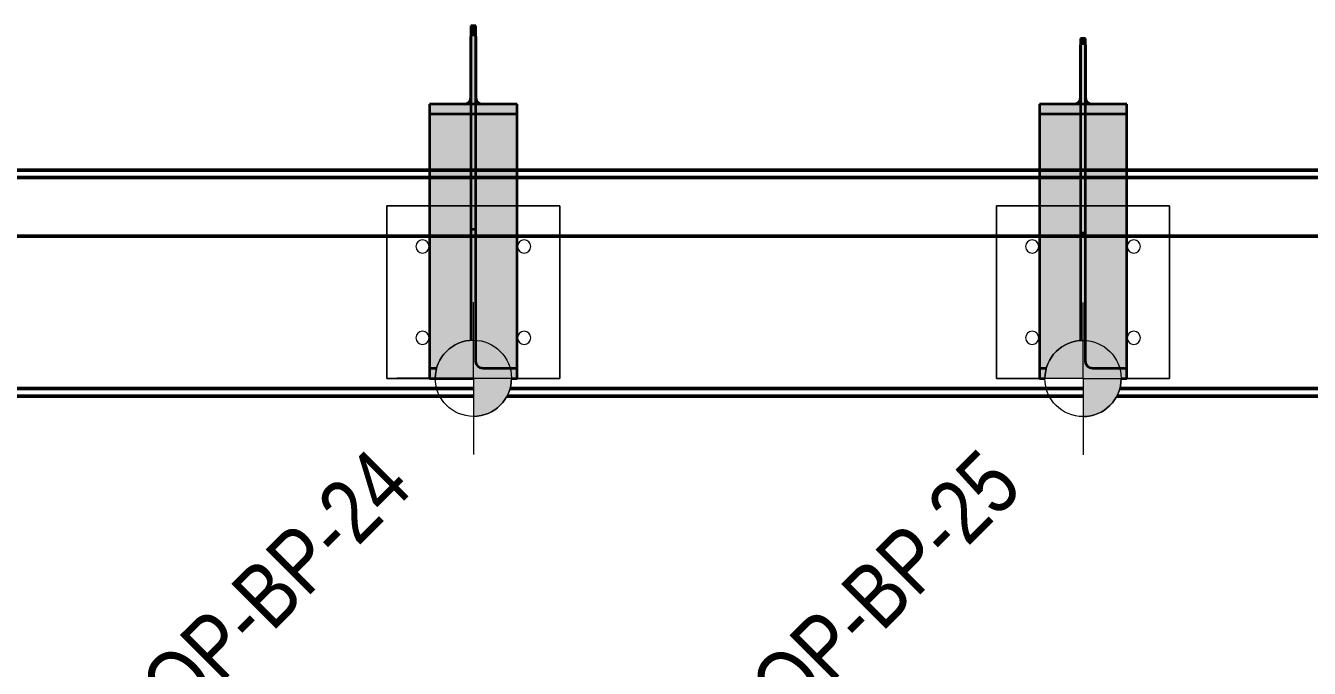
# Model space of a CAD drawing. Header units: metres. Extents: x 4 to 45, y -1 to 1222.
# Drawn here: x 36.214 to 38.741, y 1211.538 to 1212.803 of the extents above; entities that cross this region are included whole.
import ezdxf

# ---------------------------------------------------------------- set-up
doc = ezdxf.new("R2010")
doc.units = ezdxf.units.M
for name, color, linetype, lineweight in [('A-ANNO-NOTE', 7, 'Continuous', 9), ('A-GENM', 7, 'Continuous', 35), ('A-WALL', 7, 'Continuous', 50), ('S-FNDN-IDEN', 7, 'Continuous', 18), ('S-FSTN', 7, 'Continuous', 18)]:
    doc.layers.add(name, color=color, linetype=linetype, lineweight=lineweight)
doc.styles.add('Arial Narrow_4', font='ARIALN.TTF', dxfattribs={"height": 0.125})

# ---------------------------------------------------------------- blocks, each defined once
blk = doc.blocks.new('North_Wall - North_Wall-6845343-DRG-2873221 - NORTHERN SCREEN POST - PLAN')
at = {"layer": 'A-WALL'}
for p, q in [((200.8685, 1234.7241), (233.8422, 1237.6089)), ((233.8422, 1237.6088), (200.8685, 1234.724)), ((233.846, 1237.5942), (200.8698, 1234.7091)), ((233.8757, 1237.4813), (200.8798, 1234.5945)), ((233.8757, 1237.4812), (200.8798, 1234.5945)), ((229.84, 1236.812), (228.7109, 1236.7132)), ((229.84, 1236.8121), (228.711, 1236.7133)), ((228.7155, 1236.7287), (229.8387, 1236.827)), ((227.5199, 1236.6241), (228.6433, 1236.7224)), ((228.6446, 1236.7075), (227.5153, 1236.6087)), ((228.6446, 1236.7074), (227.5153, 1236.6086)), ((226.3246, 1236.5196), (227.4479, 1236.6178)), ((227.4492, 1236.6028), (226.32, 1236.504)), ((227.4492, 1236.6029), (226.3201, 1236.5041))]:
    blk.add_line(p, q, dxfattribs=at)
blk = doc.blocks.new('BR08_GEN_POST_0 - 360UB_BASE-TRANS-8745831-DRG-2873221 - NORTHERN SCREEN POST - PLAN')
at = {"layer": 'A-GENM', "true_color": 0xc0c0c0}
for points in [[(0.005, 0.6735), (0.005, 0.6945), (-0.005, 0.6945), (-0.005, 0.6735), (-0.0032, 0.6735)], [(0.019, 0.5402), (0.0159, 0.5406), (0.0129, 0.5415), (0.0103, 0.543), (0.0081, 0.545), (0.0064, 0.5473), (0.0054, 0.55), (0.005, 0.5527), (0.005, 0.6735), (-0.005, 0.6735), (-0.0054, 0.55), (-0.0064, 0.5473), (-0.0081, 0.545), (-0.0103, 0.543), (-0.0129, 0.5415), (-0.0159, 0.5406), (-0.019, 0.5402), (-0.0032, 0.5402)], [(0.086, 0.5209), (0.086, 0.5402), (-0.086, 0.5402), (-0.086, 0.5209), (-0.0032, 0.5209)]]:
    blk.add_hatch(color=9, dxfattribs=at).paths.add_polyline_path(points)
h = blk.add_hatch(color=9, dxfattribs=at)
h.paths.add_polyline_path([(0, 0.0003), (-0.075, 0.0003), (-0.0746, 0.0085), (-0.0732, 0.0166), (-0.071, 0.0245), (-0.0679, 0.0322), (-0.064, 0.0394), (-0.0594, 0.0462), (-0.054, 0.0524), (-0.048, 0.058), (-0.0414, 0.0629), (-0.0343, 0.067), (-0.0268, 0.0704), (-0.019, 0.0729), (-0.0109, 0.0745), (-0.0027, 0.0753), (0, 0.0749), (0, 0.0031)])
h.paths.add_polyline_path([(0.086, 0), (0.086, 0.5209), (-0.086, 0.5209), (-0.086, 0), (0.075, 0)])
at = {"layer": 'A-GENM'}
for p, q in [((0.005, 0.6946), (-0.005, 0.6946)), ((-0.005, 0.6946), (-0.005, 0.6735)), ((-0.005, 0.6941), (-0.005, 0.2935)), ((0.005, 0.6735), (0.005, 0.6946)), ((0.005, 0.2935), (0.005, 0.6941)), ((-0.005, 0.5527), (-0.005, 0.6735)), ((0.005, 0.6735), (0.005, 0.5527)), ((-0.019, 0.5402), (-0.086, 0.5402)), ((-0.086, 0.5402), (-0.086, 0.5209)), ((-0.086, 0.5402), (-0.086, 0.0199)), ((0.019, 0.5402), (-0.019, 0.5402)), ((0.086, 0.5402), (0.019, 0.5402)), ((0.086, 0.5209), (0.086, 0.5402)), ((0.086, 0.0199), (0.086, 0.5402)), ((-0.086, 0.5209), (0.086, 0.5209)), ((-0.086, 0.5209), (-0.086, 0)), ((0.086, 0), (0.086, 0.5209)), ((-0.005, 0.2935), (-0.005, 0.0751)), ((0.005, 0.2935), (-0.005, 0.2935)), ((0.005, 0.0341), (0.005, 0.2935)), ((-0.086, 0.0199), (-0.086, 0)), ((-0.0724, 0.0199), (-0.086, 0.0199)), ((-0.086, 0), (0.0009, 0)), ((0.086, 0.0199), (0.019, 0.0199)), ((0.075, 0), (0.086, 0)), ((0.086, 0), (0.086, 0.0199))]:
    blk.add_line(p, q, dxfattribs=at)
at = {"layer": 'A-GENM', "flags": 128}
for points in [[(-0.019, 0.5402), (-0.0159, 0.5406), (-0.0129, 0.5415), (-0.0103, 0.543), (-0.0081, 0.545), (-0.0064, 0.5473), (-0.0054, 0.55), (-0.005, 0.5527)], [(0.005, 0.5527), (0.0054, 0.55), (0.0064, 0.5473), (0.0081, 0.545), (0.0103, 0.543), (0.0129, 0.5415), (0.0159, 0.5406), (0.019, 0.5402)], [(0.019, 0.0199), (0.0159, 0.0203), (0.0129, 0.0213), (0.0103, 0.023), (0.0081, 0.0253), (0.0064, 0.028), (0.0054, 0.031), (0.005, 0.0341)]]:
    blk.add_lwpolyline(points, dxfattribs=at)
blk = doc.blocks.new('BR08_GEN_POST_0 - 360UB_BASE-TRANS-8745833-DRG-2873221 - NORTHERN SCREEN POST - PLAN')
at = {"layer": 'A-GENM', "true_color": 0xc0c0c0}
for points in [[(0.019, 0.5402), (0.0159, 0.5406), (0.0129, 0.5414), (0.0103, 0.5429), (0.0081, 0.5448), (0.0064, 0.5471), (0.0054, 0.5497), (0.005, 0.5524), (0.005, 0.657), (-0.005, 0.657), (-0.0054, 0.5497), (-0.0064, 0.5471), (-0.0081, 0.5448), (-0.0103, 0.5429), (-0.0129, 0.5414), (-0.0159, 0.5406), (-0.019, 0.5402)], [(0.005, 0.657), (0.005, 0.669), (-0.005, 0.669), (-0.005, 0.657)], [(0.086, 0.5209), (0.086, 0.5402), (-0.086, 0.5402), (-0.086, 0.5209), (-0.052, 0.5209)], [(0.086, 0), (0.086, 0.5209), (-0.086, 0.5209), (-0.086, 0), (-0.075, 0), (-0.0746, 0.0082), (-0.0732, 0.0163), (-0.071, 0.0242), (-0.0679, 0.0318), (-0.064, 0.0391), (-0.0594, 0.0458), (-0.054, 0.0521), (-0.048, 0.0576), (-0.0414, 0.0625), (-0.0343, 0.0667), (-0.0268, 0.0701), (-0.019, 0.0726), (-0.0109, 0.0742), (-0.0027, 0.0749), (0, 0.0746), (0, 0), (0.075, 0)]]:
    blk.add_hatch(color=9, dxfattribs=at).paths.add_polyline_path(points)
at = {"layer": 'A-GENM'}
for p, q in [((0.005, 0.6692), (-0.005, 0.6692)), ((-0.005, 0.6692), (-0.005, 0.657)), ((-0.005, 0.6689), (-0.005, 0.2864)), ((-0.005, 0.5524), (-0.005, 0.657)), ((0.005, 0.657), (0.005, 0.6692)), ((0.005, 0.2864), (0.005, 0.6689)), ((0.005, 0.657), (0.005, 0.5524)), ((-0.019, 0.5402), (-0.086, 0.5402)), ((-0.086, 0.5402), (-0.086, 0.5209)), ((-0.086, 0.5402), (-0.086, 0.0199)), ((0.019, 0.5402), (-0.019, 0.5402)), ((0.086, 0.5402), (0.019, 0.5402)), ((0.086, 0.5209), (0.086, 0.5402)), ((0.086, 0.0199), (0.086, 0.5402)), ((-0.086, 0.5209), (0.086, 0.5209)), ((-0.086, 0.5209), (-0.086, 0)), ((0.086, 0), (0.086, 0.5209)), ((-0.005, 0.2864), (-0.005, 0.0748)), ((0.005, 0.2864), (-0.005, 0.2864)), ((0.005, 0.0341), (0.005, 0.2864)), ((-0.086, 0.0199), (-0.086, 0)), ((-0.0723, 0.0199), (-0.086, 0.0199)), ((-0.086, 0), (-0.075, 0)), ((0.086, 0.0199), (0.019, 0.0199)), ((0.075, 0), (0.086, 0)), ((0.086, 0), (0.086, 0.0199))]:
    blk.add_line(p, q, dxfattribs=at)
at = {"layer": 'A-GENM', "flags": 128}
for points in [[(-0.019, 0.5402), (-0.0159, 0.5406), (-0.0129, 0.5414), (-0.0103, 0.5429), (-0.0081, 0.5448), (-0.0064, 0.5471), (-0.0054, 0.5497), (-0.005, 0.5524)], [(0.005, 0.5524), (0.0054, 0.5497), (0.0064, 0.5471), (0.0081, 0.5448), (0.0103, 0.5429), (0.0129, 0.5414), (0.0159, 0.5406), (0.019, 0.5402)], [(0.019, 0.0199), (0.0159, 0.0203), (0.0129, 0.0213), (0.0103, 0.023), (0.0081, 0.0253), (0.0064, 0.028), (0.0054, 0.031), (0.005, 0.0341)]]:
    blk.add_lwpolyline(points, dxfattribs=at)
blk = doc.blocks.new('Canopy Post Column Base Plate-4 Hole - 25mm-V19-DRG-2873221 - NORTHERN SCREEN POST - PLAN')
at = {"layer": 'S-FSTN'}
for p, q in [((-0.075, 0.17), (-0.17, 0.17)), ((-0.17, 0.17), (-0.17, -0.17)), ((-0.17, -0.17), (-0.17, 0.17)), ((-0.17, 0.17), (-0.075, 0.17)), ((0.17, 0.17), (-0.0009, 0.17)), ((-0.0009, 0.17), (0.17, 0.17)), ((0.17, -0.17), (0.17, 0.17)), ((0.17, 0.17), (0.17, -0.17)), ((-0.17, -0.17), (0.17, -0.17)), ((0.17, -0.17), (-0.17, -0.17))]:
    blk.add_line(p, q, dxfattribs=at)
for centre, start, end in [((-0.1, 0.09), 0, 180), ((-0.1, 0.09), 0, 180), ((0.1, 0.09), 0, 180), ((0.1, 0.09), 0, 180), ((-0.1, 0.09), 180, 360), ((-0.1, 0.09), 180, 360), ((0.1, 0.09), 180, 360), ((0.1, 0.09), 180, 360), ((-0.1, -0.09), 0, 180), ((-0.1, -0.09), 0, 180), ((-0.1, -0.09), 180, 360), ((-0.1, -0.09), 180, 360), ((0.1, -0.09), 0, 180), ((0.1, -0.09), 0, 180), ((0.1, -0.09), 180, 360), ((0.1, -0.09), 180, 360)]:
    blk.add_arc(centre, 0.013, start, end, dxfattribs=at)
blk = doc.blocks.new('Canopy Post Column Base Plate-4 Hole - 25mm-8768057-DRG-2873221 - NORTHERN SCREEN POST - PLAN')
at = {"layer": 'S-FSTN'}
for p, q in [((-0.075, 0.17), (-0.17, 0.17)), ((-0.17, 0.17), (-0.17, -0.17)), ((-0.17, -0.17), (-0.17, 0.17)), ((-0.17, 0.17), (-0.075, 0.17)), ((0.17, 0.17), (0.075, 0.17)), ((0.075, 0.17), (0.17, 0.17)), ((0.17, -0.17), (0.17, 0.17)), ((0.17, 0.17), (0.17, -0.17)), ((-0.17, -0.17), (0.17, -0.17)), ((0.17, -0.17), (-0.17, -0.17))]:
    blk.add_line(p, q, dxfattribs=at)
for centre, start, end in [((-0.1, 0.09), 0, 180), ((-0.1, 0.09), 0, 180), ((0.1, 0.09), 0, 180), ((0.1, 0.09), 0, 180), ((-0.1, 0.09), 180, 360), ((-0.1, 0.09), 180, 360), ((0.1, 0.09), 180, 360), ((0.1, 0.09), 180, 360), ((-0.1, -0.09), 0, 180), ((-0.1, -0.09), 0, 180), ((-0.1, -0.09), 180, 360), ((-0.1, -0.09), 180, 360), ((0.1, -0.09), 0, 180), ((0.1, -0.09), 0, 180), ((0.1, -0.09), 180, 360), ((0.1, -0.09), 180, 360)]:
    blk.add_arc(centre, 0.013, start, end, dxfattribs=at)

msp = doc.modelspace()

# ---------------------------------------------------------------- hatches: boundary and pattern name
at = {"layer": 'A-ANNO-NOTE', "lineweight": 5, "true_color": 0x808080}
for points in [[(37.0205, 1212.1087), (37.0955, 1212.1087), (37.0955, 1212.1837), (37.0873, 1212.1832), (37.0792, 1212.1819), (37.0713, 1212.1796), (37.0636, 1212.1766), (37.0564, 1212.1727), (37.0496, 1212.168), (37.0434, 1212.1627), (37.0378, 1212.1566), (37.0329, 1212.15), (37.0288, 1212.143), (37.0254, 1212.1355), (37.0229, 1212.1276), (37.0213, 1212.1196), (37.0205, 1212.1114)], [(38.2954, 1212.1082), (38.2954, 1212.1832), (38.2872, 1212.1827), (38.2791, 1212.1814), (38.2712, 1212.1792), (38.2636, 1212.1761), (38.2563, 1212.1722), (38.2496, 1212.1675), (38.2434, 1212.1622), (38.2378, 1212.1562), (38.2329, 1212.1496), (38.2287, 1212.1425), (38.2254, 1212.135), (38.2229, 1212.1272), (38.2212, 1212.1191), (38.2205, 1212.1109), (38.2204, 1212.1082), (38.2434, 1212.1082)], [(37.0955, 1212.0337), (37.1037, 1212.0341), (37.1118, 1212.0355), (37.1197, 1212.0377), (37.1273, 1212.0408), (37.1345, 1212.0446), (37.1413, 1212.0493), (37.1475, 1212.0547), (37.1531, 1212.0607), (37.158, 1212.0673), (37.1622, 1212.0744), (37.1655, 1212.0819), (37.168, 1212.0897), (37.1697, 1212.0977), (37.1704, 1212.1059), (37.1705, 1212.1087), (37.0955, 1212.1087), (37.0955, 1212.0876)], [(38.2954, 1212.0332), (38.3036, 1212.0336), (38.3117, 1212.035), (38.3196, 1212.0372), (38.3272, 1212.0403), (38.3345, 1212.0442), (38.3412, 1212.0488), (38.3475, 1212.0542), (38.3531, 1212.0602), (38.358, 1212.0668), (38.3621, 1212.0739), (38.3655, 1212.0814), (38.368, 1212.0892), (38.3696, 1212.0973), (38.3704, 1212.1054), (38.3704, 1212.1082), (38.2954, 1212.1082), (38.2954, 1212.0876)]]:
    msp.add_hatch(color=8, dxfattribs=at).paths.add_polyline_path(points)

# ---------------------------------------------------------------- linework, layer by layer
at = {"layer": 'A-ANNO-NOTE', "color": 8, "lineweight": 18, "true_color": 0x808080}
for p, q in [((37.0955, 1212.1087), (37.0955, 1212.2587)), ((38.2954, 1212.1082), (38.2954, 1212.2582)), ((37.0955, 1212.1087), (36.9455, 1212.1087)), ((37.0955, 1212.1087), (37.0955, 1211.9587)), ((37.0955, 1212.1087), (37.2455, 1212.1087)), ((38.2954, 1212.1082), (38.1454, 1212.1082)), ((38.2954, 1212.1082), (38.2954, 1211.9582)), ((38.2954, 1212.1082), (38.4454, 1212.1082))]:
    msp.add_line(p, q, dxfattribs=at)
for centre in [(37.0955, 1212.1087), (38.2954, 1212.1082)]:
    msp.add_circle(centre, 0.075, dxfattribs=at)
for centre, start, end in [((37.0955, 1212.1087), 90, 180), ((38.2954, 1212.1082), 90, 180), ((37.0955, 1212.1087), 270, 0), ((38.2954, 1212.1082), 270, 0)]:
    msp.add_arc(centre, 0.075, start, end, dxfattribs=at)

# ---------------------------------------------------------------- block references
at = {"layer": 'A-GENM'}
for name, p in [('BR08_GEN_POST_0 - 360UB_BASE-TRANS-8745831-DRG-2873221 - NORTHERN SCREEN POST - PLAN', (37.0955, 1212.1083)), ('BR08_GEN_POST_0 - 360UB_BASE-TRANS-8745833-DRG-2873221 - NORTHERN SCREEN POST - PLAN', (38.2954, 1212.1082))]:
    msp.add_blockref(name, p, dxfattribs=at)
at = {"layer": 'A-WALL', "rotation": 355.0000000000001}
msp.add_blockref('North_Wall - North_Wall-6845343-DRG-2873221 - NORTHERN SCREEN POST - PLAN', (-297.2653, 0), dxfattribs=at)
at = {"layer": 'S-FSTN', "rotation": 180}
for name, p in [('Canopy Post Column Base Plate-4 Hole - 25mm-V19-DRG-2873221 - NORTHERN SCREEN POST - PLAN', (37.0955, 1212.2783)), ('Canopy Post Column Base Plate-4 Hole - 25mm-8768057-DRG-2873221 - NORTHERN SCREEN POST - PLAN', (38.2954, 1212.2782))]:
    msp.add_blockref(name, p, dxfattribs=at)

# ---------------------------------------------------------------- next in the draw order: texts
at = {"layer": 'S-FNDN-IDEN', "lineweight": 9, "char_height": 0.125, "attachment_point": 1, "rotation": 45, "style": 'Arial Narrow_4', "bg_fill": 3, "box_fill_scale": 1, "bg_fill_color": 256, "bg_fill_true_color": 13158600, "bg_fill_transparency": 0}
for s, insert in [('SOP-BP-24', (36.3633, 1211.4484)), ('SOP-BP-25', (37.5633, 1211.4479))]:
    msp.add_mtext(s, dxfattribs=dict(at, insert=insert))

doc.saveas('drawing.dxf')
